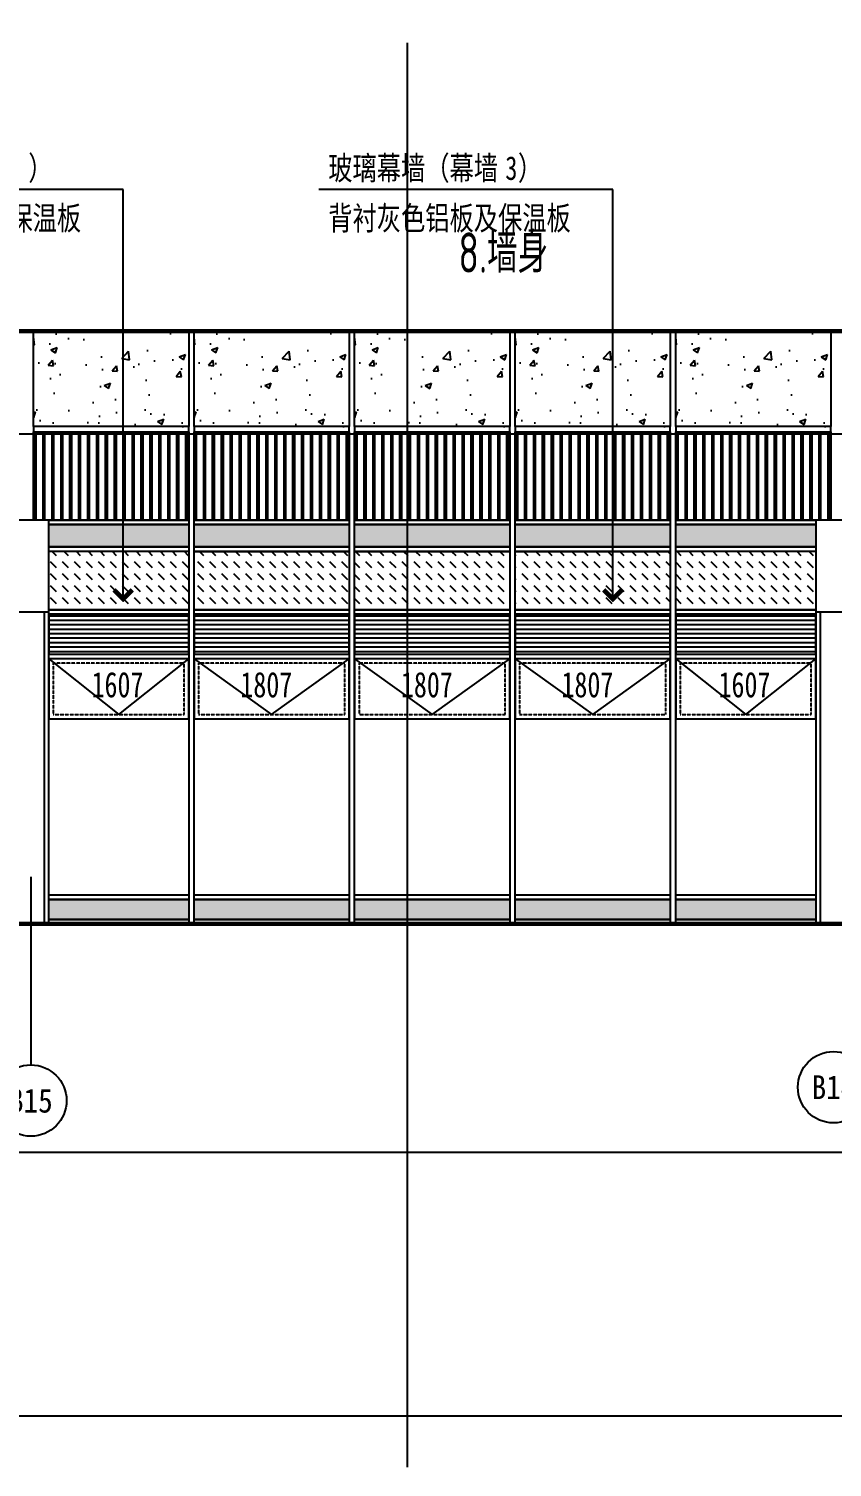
# Model space of a CAD drawing. Extents: x 72637 to 526294, y -245768 to 30884.
# Drawn here: x 394198 to 403207, y -111154 to -95015 of the extents above; entities that cross this region are included whole.
import ezdxf
from ezdxf.enums import TextEntityAlignment as Align

# ---------------------------------------------------------------- set-up
doc = ezdxf.new("R2010")
doc.units = 0
doc.header["$LTSCALE"] = 10
doc.header["$MEASUREMENT"] = 0
doc.linetypes.add('DASH', pattern=[0.35, 0.25, -0.1])
for name, color, linetype in [('$1$05-填充_天正', 26, 'Continuous'), ('01-标注_符号', 200, 'Continuous'), ('01-标注_轴线坐标', 132, 'Continuous'), ('02-TEXT_标注', 130, 'Continuous'), ('02-TEXT_轴号', 7, 'Continuous'), ('05-填充_156', 156, 'Continuous'), ('05-填充_168', 168, 'Continuous'), ('A-C_玻璃幕墙', 140, 'Continuous'), ('A-C_窗', 140, 'Continuous'), ('AXIS_TEXT', 7, 'Continuous'), ('E-立面轮廓', 241, 'Continuous')]:
    doc.layers.add(name, color=color, linetype=linetype)
doc.layers.add('04-不打印_辅助线', color=165, linetype='Continuous', plot=False)
doc.layers.add('DIM_MODI', color=6, linetype='Continuous', plot=False)
doc.styles.add('_TCH_AXIS', font='STXIHEI.TTF', dxfattribs={"width": 0.75})
doc.styles.add('_TCH_LABEL', font='', dxfattribs={"width": 0.75})
doc.styles.add('COMPLEX', font='COMPLEX')
doc.styles.add('HT_JD', font='ROS1', dxfattribs={"width": 0.8, "bigfont": 'JD'})
doc.styles.add('logo-3', font='', dxfattribs={"width": 0.8})
doc.styles.get("Standard").update_dxf_attribs({"font": 'STXIHEI.TTF', "width": 0.75})
doc.styles.get('_TCH_LABEL').set_extended_font_data('SimSun')
doc.styles.get('logo-3').set_extended_font_data('SimSun')
doc.dimstyles.new('副本 ISO-1', dxfattribs={"dimtxt": 2.5, "dimasz": 1.5, "dimexe": 1.25, "dimexo": 0.625, "dimtad": 1, "dimdec": 0, "dimtxsty": 'logo-3', "dimblk": 'ARCHTICK', "dimcen": 2.5, "dimdle": 1, "dimadec": 0, "dimazin": 0, "dimtfac": 1, "dimtdec": 0, "dimtix": 1, "dimtmove": 0, "dimatfit": 3, "dimldrblk": 'AR', "dimfxl": 0, "dimarcsym": 0})

# ---------------------------------------------------------------- blocks, each defined once
blk = doc.blocks.new('jhkuyfuk')
blk.add_lwpolyline([(-200, 0), (200, 0), (200, 4530), (-200, 4530)], close=True)
for points in [[(-200, 3500), (200, 3500)], [(-150, 3500), (-150, 0)], [(150, 3500), (150, 0)]]:
    blk.add_lwpolyline(points)
blk = doc.blocks.new('*U285')
at = {"layer": 'A-C_玻璃幕墙', "rotation": 201.4591234524463}
blk.add_blockref('jhkuyfuk', (-829, 2108), dxfattribs=at)
blk = doc.blocks.new('*U286')
at = {"color": 0, "linetype": 'ByBlock', "lineweight": -2, "transparency": 16777216}
for p in [(-25128, -9878), (-33504, -13170)]:
    blk.add_blockref('*U285', p, dxfattribs=at)
blk = doc.blocks.new('*U305')
at = {"layer": 'A-C_玻璃幕墙'}
blk.add_lwpolyline([(-30, 2265), (-30, -2265), (30, -2265), (30, 2265)], dxfattribs=at)
blk = doc.blocks.new('*U306')
at = {"layer": 'A-C_玻璃幕墙', "color": 0, "linetype": 'ByBlock', "lineweight": -2, "transparency": 16777216}
for p in [(0, 0), (1800, 0), (3600, 0), (5400, 0)]:
    blk.add_blockref('*U305', p, dxfattribs=at)
blk = doc.blocks.new('A$C2E0A5E3B')
blk.add_lwpolyline([(-5, 0), (1735, 0), (1735, 675), (-5, 675)], close=True)
for points in [[(-5, 675), (865, 50)], [(865, 50), (1735, 675)]]:
    blk.add_lwpolyline(points)
at = {"linetype": 'DASH'}
blk.add_lwpolyline([(45, 50), (1685, 50), (1685, 625), (45, 625)], close=True, dxfattribs=at)
at = {"layer": '04-不打印_辅助线', "width": 0.75}
blk.add_text('1807', height=285.4, dxfattribs=at).set_placement((514, 242))
blk = doc.blocks.new('*U307')
at = {"layer": 'A-C_窗'}
blk.add_blockref('A$C2E0A5E3B', (-865, -337.5), dxfattribs=at)
blk = doc.blocks.new('*U308')
at = {"layer": 'A-C_窗', "color": 0, "linetype": 'ByBlock', "lineweight": -2, "transparency": 16777216}
for p in [(0, 0), (1800, 0), (3600, 0)]:
    blk.add_blockref('*U307', p, dxfattribs=at)
blk = doc.blocks.new('*U148')
at = {"layer": '05-填充_156'}
h = blk.add_hatch(dxfattribs=at)
h.set_pattern_fill('DASH', color=256, scale=100, angle=315)
h.set_pattern_definition([(315, (-155019.49, 99447.835), (134.70384, -3e-14), [95.25, -95.25])])
h.paths.add_polyline_path([(0, 655), (1570, 655), (1570, 0), (0, 0)])
blk.add_lwpolyline([(0, 655), (1570, 655), (1570, 0), (0, 0)], close=True)
blk = doc.blocks.new('*U303')
at = {"layer": 'A-C_玻璃幕墙'}
blk.add_blockref('*U148', (-785, -327), dxfattribs=at)
blk = doc.blocks.new('*U304')
at = {"layer": 'A-C_玻璃幕墙', "color": 0, "linetype": 'ByBlock', "lineweight": -2, "transparency": 16777216}
for p in [(0, 0), (7030, 0)]:
    blk.add_blockref('*U303', p, dxfattribs=at)
blk = doc.blocks.new('jtdyy')
at = {"layer": '05-填充_168'}
h = blk.add_hatch(color=256, dxfattribs=at)
h.dxf.hatch_style = 1
h.paths.add_polyline_path([(1570, 50), (0, 50), (0, 275), (1570, 275)])
for points in [[(1570, 275), (0, 275), (0, 325), (1570, 325)], [(1570, 50), (0, 50), (0, 275), (1570, 275)], [(1570, 0), (0, 0), (0, 50), (1570, 50)]]:
    blk.add_lwpolyline(points, close=True)
blk = doc.blocks.new('jhtdrjytd')
at = {"layer": '05-填充_156'}
h = blk.add_hatch(dxfattribs=at)
h.set_pattern_fill('_USER', color=256, scale=50, pattern_type=0)
h.set_pattern_definition([(0, (770, 50), (0, 50), [])])
h.paths.add_polyline_path([(0, 50), (1570, 50), (1570, 500), (0, 500)])
at = {"layer": '05-填充_168'}
h = blk.add_hatch(color=256, dxfattribs=at)
h.dxf.hatch_style = 1
h.paths.add_polyline_path([(1570, 1255), (0, 1255), (0, 1505), (1570, 1505)])
for points in [[(1570, 1505), (0, 1505), (0, 1555), (1570, 1555)], [(1570, 1255), (0, 1255), (0, 1505), (1570, 1505)], [(1570, 1205), (0, 1205), (0, 1255), (1570, 1255)], [(1570, 500), (0, 500), (0, 550), (1570, 550)], [(0, 50), (1570, 50), (1570, 500), (0, 500)], [(1570, 0), (0, 0), (0, 50), (1570, 50)]]:
    blk.add_lwpolyline(points, close=True)
blk = doc.blocks.new('*U301')
at = {"layer": 'A-C_玻璃幕墙'}
for name, p in [('jhtdrjytd', (-785, 710)), ('jtdyy', (-785, -2265))]:
    blk.add_blockref(name, p, dxfattribs=at)
blk = doc.blocks.new('*U302')
at = {"layer": 'A-C_玻璃幕墙', "color": 0, "linetype": 'ByBlock', "lineweight": -2, "transparency": 16777216}
for p in [(0, 0), (7030, 0)]:
    blk.add_blockref('*U301', p, dxfattribs=at)
blk = doc.blocks.new('djaslkdjlaskjd')
blk.add_lwpolyline([(-5, 0), (1565, 0), (1565, 675), (-5, 675)], close=True)
for points in [[(-5, 675), (780, 50)], [(780, 50), (1565, 675)]]:
    blk.add_lwpolyline(points)
at = {"linetype": 'DASH'}
blk.add_lwpolyline([(45, 50), (1515, 50), (1515, 625), (45, 625)], close=True, dxfattribs=at)
at = {"layer": '04-不打印_辅助线', "width": 0.75}
blk.add_text('1607', height=285.4, dxfattribs=at).set_placement((475, 242))
blk = doc.blocks.new('*U2217')
at = {"layer": 'A-C_窗'}
blk.add_blockref('djaslkdjlaskjd', (-780, -337.5), dxfattribs=at)
blk = doc.blocks.new('*U2218')
at = {"layer": 'DIM_MODI', "color": 0, "linetype": 'ByBlock', "lineweight": -2, "transparency": 16777216}
for p in [(0, 0), (7030, 0)]:
    blk.add_blockref('*U2217', p, dxfattribs=at)
blk = doc.blocks.new('_ArchTick')
at = {"color": 0, "linetype": 'ByBlock', "const_width": 0.4}
blk.add_lwpolyline([(-0.5, -0.5), (0.5, 0.5)], dxfattribs=at)
blk = doc.blocks.new('*X11')
at = {"color": 0}
for p, q in [((-1012.3116, 1692.7221), (-1012.3116, 1692.7226)), ((-1012.3115, 1692.7227), (-1012.2838, 1692.7227)), ((-1012.3111, 1692.7217), (-1012.2828, 1692.7217)), ((-1012.3106, 1692.7211), (-1012.3106, 1692.7236)), ((-1012.3105, 1692.7237), (-1012.2848, 1692.7237)), ((-1012.3101, 1692.7207), (-1012.2818, 1692.7207)), ((-1012.3096, 1692.7201), (-1012.3096, 1692.7246)), ((-1012.3095, 1692.7247), (-1012.2858, 1692.7247)), ((-1012.3091, 1692.7197), (-1012.2808, 1692.7197)), ((-1012.3086, 1692.7191), (-1012.3086, 1692.7256)), ((-1012.3085, 1692.7257), (-1012.2868, 1692.7257)), ((-1012.3081, 1692.7187), (-1012.2798, 1692.7187)), ((-1012.3076, 1692.7181), (-1012.3076, 1692.7266)), ((-1012.3075, 1692.7267), (-1012.2878, 1692.7267)), ((-1012.3071, 1692.7177), (-1012.2788, 1692.7177)), ((-1012.3066, 1692.7171), (-1012.3066, 1692.7276)), ((-1012.3065, 1692.7277), (-1012.2888, 1692.7277)), ((-1012.3061, 1692.7167), (-1012.2778, 1692.7167)), ((-1012.3056, 1692.7161), (-1012.3056, 1692.7286)), ((-1012.3055, 1692.7287), (-1012.2898, 1692.7287)), ((-1012.3051, 1692.7157), (-1012.2768, 1692.7157)), ((-1012.3046, 1692.7151), (-1012.3046, 1692.7296)), ((-1012.3045, 1692.7297), (-1012.2908, 1692.7297)), ((-1012.3041, 1692.7147), (-1012.2758, 1692.7147)), ((-1012.3036, 1692.7141), (-1012.3036, 1692.7306)), ((-1012.3035, 1692.7307), (-1012.2918, 1692.7307)), ((-1012.3031, 1692.7137), (-1012.2748, 1692.7137)), ((-1012.3026, 1692.7131), (-1012.3026, 1692.7316)), ((-1012.3025, 1692.7317), (-1012.2928, 1692.7317)), ((-1012.3021, 1692.7127), (-1012.2738, 1692.7127)), ((-1012.3016, 1692.7121), (-1012.3016, 1692.7326)), ((-1012.3015, 1692.7327), (-1012.2938, 1692.7327)), ((-1012.3011, 1692.7117), (-1012.2728, 1692.7117)), ((-1012.3006, 1692.7111), (-1012.3006, 1692.7336)), ((-1012.3005, 1692.7337), (-1012.2948, 1692.7337)), ((-1012.3001, 1692.7107), (-1012.2718, 1692.7107)), ((-1012.2996, 1692.7101), (-1012.2996, 1692.7346)), ((-1012.2995, 1692.7347), (-1012.2958, 1692.7347)), ((-1012.2991, 1692.7097), (-1012.2708, 1692.7097)), ((-1012.2986, 1692.7091), (-1012.2986, 1692.7356)), ((-1012.2985, 1692.7357), (-1012.2968, 1692.7357)), ((-1012.2981, 1692.7087), (-1012.2698, 1692.7087)), ((-1012.2976, 1692.7081), (-1012.2976, 1692.7364)), ((-1012.2971, 1692.7077), (-1012.2688, 1692.7077)), ((-1012.2966, 1692.7071), (-1012.2966, 1692.7354)), ((-1012.2961, 1692.7067), (-1012.2678, 1692.7067)), ((-1012.2956, 1692.7061), (-1012.2956, 1692.7344)), ((-1012.2951, 1692.7057), (-1012.2668, 1692.7057)), ((-1012.2946, 1692.7051), (-1012.2946, 1692.7334)), ((-1012.2941, 1692.7047), (-1012.2658, 1692.7047)), ((-1012.2936, 1692.7041), (-1012.2936, 1692.7324)), ((-1012.2931, 1692.7037), (-1012.2648, 1692.7037)), ((-1012.2926, 1692.7031), (-1012.2926, 1692.7314)), ((-1012.2921, 1692.7027), (-1012.2638, 1692.7027)), ((-1012.2916, 1692.7021), (-1012.2916, 1692.7304)), ((-1012.2911, 1692.7017), (-1012.2628, 1692.7017)), ((-1012.2906, 1692.7011), (-1012.2906, 1692.7294)), ((-1012.2901, 1692.7007), (-1012.2618, 1692.7007)), ((-1012.2896, 1692.7001), (-1012.2896, 1692.7284)), ((-1012.2891, 1692.6997), (-1012.2608, 1692.6997)), ((-1012.2886, 1692.6991), (-1012.2886, 1692.7274)), ((-1012.2881, 1692.6987), (-1012.2598, 1692.6987)), ((-1012.2876, 1692.6981), (-1012.2876, 1692.7264)), ((-1012.2871, 1692.6977), (-1012.2588, 1692.6977)), ((-1012.2866, 1692.6971), (-1012.2866, 1692.7254)), ((-1012.2861, 1692.6967), (-1012.2578, 1692.6967)), ((-1012.2856, 1692.6961), (-1012.2856, 1692.7244)), ((-1012.2851, 1692.6957), (-1012.2568, 1692.6957)), ((-1012.2846, 1692.6951), (-1012.2846, 1692.7234)), ((-1012.2841, 1692.6947), (-1012.2558, 1692.6947)), ((-1012.2836, 1692.6941), (-1012.2836, 1692.7224)), ((-1012.2831, 1692.6937), (-1012.2548, 1692.6937)), ((-1012.2826, 1692.6931), (-1012.2826, 1692.7214)), ((-1012.2816, 1692.6921), (-1012.2816, 1692.7204)), ((-1012.2806, 1692.6911), (-1012.2806, 1692.7194)), ((-1012.2796, 1692.6901), (-1012.2796, 1692.7184)), ((-1012.2786, 1692.6891), (-1012.2786, 1692.7174)), ((-1012.2776, 1692.6881), (-1012.2776, 1692.7164)), ((-1012.2766, 1692.6871), (-1012.2766, 1692.7154)), ((-1012.2756, 1692.6861), (-1012.2756, 1692.7144)), ((-1012.2746, 1692.6851), (-1012.2746, 1692.7134)), ((-1012.2736, 1692.6841), (-1012.2736, 1692.7124)), ((-1012.2726, 1692.6831), (-1012.2726, 1692.7114)), ((-1012.2716, 1692.6821), (-1012.2716, 1692.7104)), ((-1012.2706, 1692.6811), (-1012.2706, 1692.7094)), ((-1012.2696, 1692.6801), (-1012.2696, 1692.7084)), ((-1012.2686, 1692.6791), (-1012.2686, 1692.7074)), ((-1012.2676, 1692.6781), (-1012.2676, 1692.7064)), ((-1012.2666, 1692.6771), (-1012.2666, 1692.7054)), ((-1012.2656, 1692.6761), (-1012.2656, 1692.7044)), ((-1012.2646, 1692.6751), (-1012.2646, 1692.7034)), ((-1012.2636, 1692.6741), (-1012.2636, 1692.7024)), ((-1012.2626, 1692.6731), (-1012.2626, 1692.7014)), ((-1012.2616, 1692.6721), (-1012.2616, 1692.7004)), ((-1012.2606, 1692.6711), (-1012.2606, 1692.6994)), ((-1012.2596, 1692.6701), (-1012.2596, 1692.6984)), ((-1012.2586, 1692.6424), (-1012.2586, 1692.6974)), ((-1012.2576, 1692.6434), (-1012.2576, 1692.6964)), ((-1012.2566, 1692.6444), (-1012.2566, 1692.6954)), ((-1012.2556, 1692.6454), (-1012.2556, 1692.6944)), ((-1012.2546, 1692.6464), (-1012.2546, 1692.6934)), ((-1012.3116, 1692.6177), (-1012.2833, 1692.6177)), ((-1012.3116, 1692.6172), (-1012.3116, 1692.6177)), ((-1012.3111, 1692.6167), (-1012.2843, 1692.6167)), ((-1012.3106, 1692.6187), (-1012.2823, 1692.6187)), ((-1012.3106, 1692.6162), (-1012.3106, 1692.6187)), ((-1012.3101, 1692.6157), (-1012.2853, 1692.6157)), ((-1012.3096, 1692.6197), (-1012.2813, 1692.6197)), ((-1012.3096, 1692.6152), (-1012.3096, 1692.6197)), ((-1012.3091, 1692.6147), (-1012.2863, 1692.6147)), ((-1012.3086, 1692.6207), (-1012.2803, 1692.6207)), ((-1012.3086, 1692.6142), (-1012.3086, 1692.6207)), ((-1012.3081, 1692.6137), (-1012.2873, 1692.6137)), ((-1012.3076, 1692.6217), (-1012.2793, 1692.6217)), ((-1012.3076, 1692.6132), (-1012.3076, 1692.6217)), ((-1012.3071, 1692.6127), (-1012.2883, 1692.6127)), ((-1012.3066, 1692.6227), (-1012.2783, 1692.6227)), ((-1012.3066, 1692.6122), (-1012.3066, 1692.6227)), ((-1012.3061, 1692.6117), (-1012.2893, 1692.6117)), ((-1012.3056, 1692.6237), (-1012.2773, 1692.6237)), ((-1012.3056, 1692.6112), (-1012.3056, 1692.6237)), ((-1012.3051, 1692.6107), (-1012.2903, 1692.6107)), ((-1012.3046, 1692.6247), (-1012.2763, 1692.6247)), ((-1012.3046, 1692.6102), (-1012.3046, 1692.6247)), ((-1012.3041, 1692.6097), (-1012.2913, 1692.6097)), ((-1012.3036, 1692.6257), (-1012.2753, 1692.6257)), ((-1012.3036, 1692.6092), (-1012.3036, 1692.6257)), ((-1012.3031, 1692.6087), (-1012.2923, 1692.6087)), ((-1012.3026, 1692.6267), (-1012.2743, 1692.6267)), ((-1012.3026, 1692.6082), (-1012.3026, 1692.6267)), ((-1012.3021, 1692.6077), (-1012.2933, 1692.6077)), ((-1012.3016, 1692.6277), (-1012.2733, 1692.6277)), ((-1012.3016, 1692.6072), (-1012.3016, 1692.6277)), ((-1012.3011, 1692.6067), (-1012.2943, 1692.6067)), ((-1012.3006, 1692.6287), (-1012.2723, 1692.6287)), ((-1012.3006, 1692.6062), (-1012.3006, 1692.6287)), ((-1012.3001, 1692.6057), (-1012.2953, 1692.6057)), ((-1012.2996, 1692.6297), (-1012.2713, 1692.6297)), ((-1012.2996, 1692.6052), (-1012.2996, 1692.6297)), ((-1012.2991, 1692.6047), (-1012.2963, 1692.6047)), ((-1012.2986, 1692.6307), (-1012.2703, 1692.6307)), ((-1012.2986, 1692.6042), (-1012.2986, 1692.6307)), ((-1012.2981, 1692.6037), (-1012.2973, 1692.6037)), ((-1012.2976, 1692.6317), (-1012.2693, 1692.6317)), ((-1012.2976, 1692.6034), (-1012.2976, 1692.6317)), ((-1012.2966, 1692.6327), (-1012.2683, 1692.6327)), ((-1012.2966, 1692.6044), (-1012.2966, 1692.6327)), ((-1012.2956, 1692.6337), (-1012.2673, 1692.6337)), ((-1012.2956, 1692.6054), (-1012.2956, 1692.6337)), ((-1012.2946, 1692.6347), (-1012.2663, 1692.6347)), ((-1012.2946, 1692.6064), (-1012.2946, 1692.6347)), ((-1012.2936, 1692.6357), (-1012.2653, 1692.6357)), ((-1012.2936, 1692.6074), (-1012.2936, 1692.6357)), ((-1012.2926, 1692.6367), (-1012.2643, 1692.6367)), ((-1012.2926, 1692.6084), (-1012.2926, 1692.6367)), ((-1012.2916, 1692.6377), (-1012.2633, 1692.6377)), ((-1012.2916, 1692.6094), (-1012.2916, 1692.6377)), ((-1012.2906, 1692.6387), (-1012.2623, 1692.6387)), ((-1012.2906, 1692.6104), (-1012.2906, 1692.6387)), ((-1012.2896, 1692.6397), (-1012.2613, 1692.6397)), ((-1012.2896, 1692.6114), (-1012.2896, 1692.6397)), ((-1012.2886, 1692.6407), (-1012.2603, 1692.6407)), ((-1012.2886, 1692.6124), (-1012.2886, 1692.6407)), ((-1012.2876, 1692.6417), (-1012.2593, 1692.6417)), ((-1012.2876, 1692.6134), (-1012.2876, 1692.6417)), ((-1012.2866, 1692.6427), (-1012.2583, 1692.6427)), ((-1012.2866, 1692.6144), (-1012.2866, 1692.6427)), ((-1012.2856, 1692.6437), (-1012.2573, 1692.6437)), ((-1012.2856, 1692.6154), (-1012.2856, 1692.6437)), ((-1012.2846, 1692.6447), (-1012.2563, 1692.6447)), ((-1012.2846, 1692.6164), (-1012.2846, 1692.6447)), ((-1012.2836, 1692.6457), (-1012.2553, 1692.6457)), ((-1012.2836, 1692.6174), (-1012.2836, 1692.6457)), ((-1012.2826, 1692.6467), (-1012.2543, 1692.6467)), ((-1012.2826, 1692.6184), (-1012.2826, 1692.6467)), ((-1012.2821, 1692.6927), (-1012.2538, 1692.6927)), ((-1012.2816, 1692.6477), (-1012.2533, 1692.6477)), ((-1012.2816, 1692.6194), (-1012.2816, 1692.6477)), ((-1012.2811, 1692.6917), (-1012.2528, 1692.6917)), ((-1012.2806, 1692.6487), (-1012.2523, 1692.6487)), ((-1012.2806, 1692.6204), (-1012.2806, 1692.6487)), ((-1012.2801, 1692.6907), (-1012.2518, 1692.6907)), ((-1012.2796, 1692.6497), (-1012.2513, 1692.6497)), ((-1012.2796, 1692.6214), (-1012.2796, 1692.6497)), ((-1012.2791, 1692.6897), (-1012.2508, 1692.6897)), ((-1012.2786, 1692.6507), (-1012.2503, 1692.6507)), ((-1012.2786, 1692.6224), (-1012.2786, 1692.6507)), ((-1012.2781, 1692.6887), (-1012.2498, 1692.6887)), ((-1012.2776, 1692.6517), (-1012.2493, 1692.6517)), ((-1012.2776, 1692.6234), (-1012.2776, 1692.6517)), ((-1012.2771, 1692.6877), (-1012.2488, 1692.6877)), ((-1012.2766, 1692.6527), (-1012.2483, 1692.6527)), ((-1012.2766, 1692.6244), (-1012.2766, 1692.6527)), ((-1012.2761, 1692.6867), (-1012.2478, 1692.6867)), ((-1012.2756, 1692.6537), (-1012.2473, 1692.6537)), ((-1012.2756, 1692.6254), (-1012.2756, 1692.6537)), ((-1012.2751, 1692.6857), (-1012.2468, 1692.6857)), ((-1012.2746, 1692.6547), (-1012.2463, 1692.6547)), ((-1012.2746, 1692.6264), (-1012.2746, 1692.6547)), ((-1012.2741, 1692.6847), (-1012.2458, 1692.6847)), ((-1012.2736, 1692.6557), (-1012.2453, 1692.6557)), ((-1012.2736, 1692.6274), (-1012.2736, 1692.6557)), ((-1012.2731, 1692.6837), (-1012.2448, 1692.6837)), ((-1012.2726, 1692.6567), (-1012.2443, 1692.6567)), ((-1012.2726, 1692.6284), (-1012.2726, 1692.6567)), ((-1012.2721, 1692.6827), (-1012.2438, 1692.6827)), ((-1012.2716, 1692.6577), (-1012.2433, 1692.6577)), ((-1012.2716, 1692.6294), (-1012.2716, 1692.6577)), ((-1012.2711, 1692.6817), (-1012.2428, 1692.6817)), ((-1012.2706, 1692.6587), (-1012.2423, 1692.6587)), ((-1012.2706, 1692.6304), (-1012.2706, 1692.6587)), ((-1012.2701, 1692.6807), (-1012.2418, 1692.6807)), ((-1012.2696, 1692.6597), (-1012.2413, 1692.6597)), ((-1012.2696, 1692.6314), (-1012.2696, 1692.6597)), ((-1012.2691, 1692.6797), (-1012.2408, 1692.6797)), ((-1012.2686, 1692.6607), (-1012.2403, 1692.6607)), ((-1012.2686, 1692.6324), (-1012.2686, 1692.6607)), ((-1012.2681, 1692.6787), (-1012.2398, 1692.6787)), ((-1012.2676, 1692.6617), (-1012.2393, 1692.6617)), ((-1012.2676, 1692.6334), (-1012.2676, 1692.6617)), ((-1012.2671, 1692.6777), (-1012.2388, 1692.6777)), ((-1012.2666, 1692.6627), (-1012.2383, 1692.6627)), ((-1012.2666, 1692.6344), (-1012.2666, 1692.6627)), ((-1012.2661, 1692.6767), (-1012.2378, 1692.6767)), ((-1012.2656, 1692.6637), (-1012.2373, 1692.6637)), ((-1012.2656, 1692.6354), (-1012.2656, 1692.6637)), ((-1012.2651, 1692.6757), (-1012.2368, 1692.6757)), ((-1012.2646, 1692.6647), (-1012.2363, 1692.6647)), ((-1012.2646, 1692.6364), (-1012.2646, 1692.6647)), ((-1012.2641, 1692.6747), (-1012.2358, 1692.6747)), ((-1012.2636, 1692.6657), (-1012.2353, 1692.6657)), ((-1012.2636, 1692.6374), (-1012.2636, 1692.6657)), ((-1012.2631, 1692.6737), (-1012.2348, 1692.6737)), ((-1012.2626, 1692.6667), (-1012.2343, 1692.6667)), ((-1012.2626, 1692.6384), (-1012.2626, 1692.6667)), ((-1012.2621, 1692.6727), (-1012.2338, 1692.6727)), ((-1012.2616, 1692.6677), (-1012.2333, 1692.6677)), ((-1012.2616, 1692.6394), (-1012.2616, 1692.6677)), ((-1012.2611, 1692.6717), (-1012.2328, 1692.6717)), ((-1012.2606, 1692.6687), (-1012.2323, 1692.6687)), ((-1012.2606, 1692.6404), (-1012.2606, 1692.6687)), ((-1012.2601, 1692.6707), (-1012.2318, 1692.6707)), ((-1012.2596, 1692.6697), (-1012.2313, 1692.6697)), ((-1012.2596, 1692.6414), (-1012.2596, 1692.6697)), ((-1012.2536, 1692.6474), (-1012.2536, 1692.6924)), ((-1012.2526, 1692.6484), (-1012.2526, 1692.6914)), ((-1012.2516, 1692.6494), (-1012.2516, 1692.6904)), ((-1012.2506, 1692.6504), (-1012.2506, 1692.6894)), ((-1012.2496, 1692.6514), (-1012.2496, 1692.6884)), ((-1012.2486, 1692.6524), (-1012.2486, 1692.6874)), ((-1012.2476, 1692.6534), (-1012.2476, 1692.6864)), ((-1012.2466, 1692.6544), (-1012.2466, 1692.6854)), ((-1012.2456, 1692.6554), (-1012.2456, 1692.6844)), ((-1012.2446, 1692.6564), (-1012.2446, 1692.6834)), ((-1012.2436, 1692.6574), (-1012.2436, 1692.6824)), ((-1012.2426, 1692.6584), (-1012.2426, 1692.6814)), ((-1012.2416, 1692.6594), (-1012.2416, 1692.6804)), ((-1012.2406, 1692.6604), (-1012.2406, 1692.6794)), ((-1012.2396, 1692.6614), (-1012.2396, 1692.6784)), ((-1012.2386, 1692.6624), (-1012.2386, 1692.6774)), ((-1012.2376, 1692.6634), (-1012.2376, 1692.6764)), ((-1012.2366, 1692.6644), (-1012.2366, 1692.6754)), ((-1012.2356, 1692.6654), (-1012.2356, 1692.6744)), ((-1012.2346, 1692.6664), (-1012.2346, 1692.6734)), ((-1012.2336, 1692.6674), (-1012.2336, 1692.6724)), ((-1012.2326, 1692.6684), (-1012.2326, 1692.6714)), ((-1012.2316, 1692.6694), (-1012.2316, 1692.6704))]:
    blk.add_line(p, q, dxfattribs=at)
blk = doc.blocks.new('A-ARROW')
blk.add_lwpolyline([(0.0808, 0.0525), (0.0666, 0.0666), (0, 0), (0.0666, -0.0666), (0.0808, -0.0525), (0.0283, 0)], close=True)
at = {"rotation": 180}
blk.add_blockref('*X11', (-1012.2311, 1692.6699), dxfattribs=at)
blk = doc.blocks.new('AR')
at = {"xscale": -21.59999999986031, "yscale": 21.59999999999127, "zscale": 21.6, "rotation": 359.9999997162888}
blk.add_blockref('A-ARROW', (0, 0), dxfattribs=at)
blk = doc.blocks.new('*U167')
at = {"layer": '05-填充_168'}
h = blk.add_hatch(color=256, dxfattribs=at)
h.dxf.hatch_style = 1
h.paths.add_polyline_path([(1740, 50), (0, 50), (0, 275), (1740, 275)])
for points in [[(1740, 275), (0, 275), (0, 325), (1740, 325)], [(1740, 50), (0, 50), (0, 275), (1740, 275)], [(1740, 0), (0, 0), (0, 50), (1740, 50)]]:
    blk.add_lwpolyline(points, close=True)
blk = doc.blocks.new('*U190')
at = {"layer": '05-填充_156'}
h = blk.add_hatch(dxfattribs=at)
h.set_pattern_fill('_USER', color=256, scale=50, pattern_type=0)
h.set_pattern_definition([(0, (940, 50), (0, 50), [])])
h.paths.add_polyline_path([(0, 50), (1740, 50), (1740, 500), (0, 500)])
at = {"layer": '05-填充_168'}
h = blk.add_hatch(color=256, dxfattribs=at)
h.dxf.hatch_style = 1
h.paths.add_polyline_path([(1740, 1255), (0, 1255), (0, 1505), (1740, 1505)])
for points in [[(1740, 1505), (0, 1505), (0, 1555), (1740, 1555)], [(1740, 1255), (0, 1255), (0, 1505), (1740, 1505)], [(1740, 1205), (0, 1205), (0, 1255), (1740, 1255)], [(1740, 500), (0, 500), (0, 550), (1740, 550)], [(0, 50), (1740, 50), (1740, 500), (0, 500)], [(1740, 0), (0, 0), (0, 50), (1740, 50)]]:
    blk.add_lwpolyline(points, close=True)
blk = doc.blocks.new('*U144')
at = {"layer": '05-填充_156'}
h = blk.add_hatch(dxfattribs=at)
h.set_pattern_fill('DASH', color=256, scale=100, angle=315)
h.set_pattern_definition([(315, (-154849.49, 99447.835), (134.70384, -3e-14), [95.25, -95.25])])
h.paths.add_polyline_path([(0, 655), (1740, 655), (1740, 0), (0, 0)])
blk.add_lwpolyline([(0, 655), (1740, 655), (1740, 0), (0, 0)], close=True)
blk = doc.blocks.new('*U2238')
at = {"layer": 'A-C_玻璃幕墙'}
for name, p in [('*U190', (-870, 710)), ('*U144', (-870, 1260)), ('*U167', (-870, -2265))]:
    blk.add_blockref(name, p, dxfattribs=at)
blk = doc.blocks.new('*U2239')
at = {"color": 0, "linetype": 'ByBlock', "lineweight": -2, "transparency": 16777216}
for p in [(0, 0), (1800, 0), (3600, 0)]:
    blk.add_blockref('*U2238', p, dxfattribs=at)
blk = doc.blocks.new('*U234')
at = {"layer": '05-填充_156'}
h = blk.add_hatch(dxfattribs=at)
h.set_pattern_fill('_USER', color=256, scale=100, angle=90, pattern_type=0)
h.set_pattern_definition([(90, (60, 940), (-100, 6e-15), [])])
h.paths.add_polyline_path([(0, 990), (1740, 990), (1740, 0), (0, 0)])
h = blk.add_hatch(dxfattribs=at)
h.set_pattern_fill('_USER', color=256, scale=100, angle=90, pattern_type=0)
h.set_pattern_definition([(90, (80, 940), (-100, 6e-15), [])])
h.paths.add_polyline_path([(0, 990), (1740, 990), (1740, 0), (0, 0)])
for points in [[(1740, 1050), (0, 1050), (0, 2120), (1740, 2120)], [(0, 990), (1740, 990), (1740, 1050), (0, 1050)], [(0, 990), (1740, 990), (1740, 0), (0, 0)]]:
    blk.add_lwpolyline(points, close=True)
blk = doc.blocks.new('_AXISO')
blk.add_circle((0, 0), 0.5)
at = {"layer": 'AXIS_TEXT', "style": 'COMPLEX', "width": 1.041667}
blk.add_attdef('A', text='', height=0.56, dxfattribs=at).set_placement((-0.25, -0.28), (0.25, -0.28), align=Align.FIT)

msp = doc.modelspace()

# ---------------------------------------------------------------- hatches: boundary and pattern name
at = {"layer": '$1$05-填充_天正'}
h = msp.add_hatch(dxfattribs=at)
h.set_pattern_fill('混凝土', color=256, scale=100)
h.set_pattern_definition([(50, (575708.9, 16337.55), (717.2602, -62.7521), [75, -825]), (355, (575708.9, 16337.55), (-138.7513, 752.1921), [60, -660]), (100.4514, (575768.7, 16332.3), (578.5094, 689.4395), [63.7402, -701.142]), (46.1842, (575708.9, 16537.55), (1067.241, -165.519), [112.5, -1237.5]), (96.6356, (575797.8, 16523.8), (934.6627, 974.118), [95.6103, -1051.713]), (351.1842, (575708.9, 16537.6), (934.662, 974.1186), [90, -990]), (21, (575808.9, 16487.55), (596.907, -402.6189), [75, -825]), (326, (575808.9, 16487.55), (243.3153, 725.15), [60, -660]), (71.4514, (575858.65, 16454), (840.2226, 322.5305), [63.7402, -701.142]), (37.5, (575708.9, 16337.55), (12.15986, 332.89385), [0, -652, 0, -670, 0, -662.5]), (7.5, (575708.9, 16337.55), (263.06954, 394.4117), [0, -382, 0, -637, 0, -252.5]), (327.5, (575485.9, 16337.55), (533.82244, -22.55487), [0, -250, 0, -780, 0, -1035]), (317.5, (575385.9, 16337.55), (583.1862, 100.105), [0, -325, 0, -518, 0, -735])])
h.paths.add_polyline_path([(394251.5, -98408), (395991.5, -98408), (395991.5, -99478), (394251.5, -99478)])
h = msp.add_hatch(dxfattribs=at)
h.set_pattern_fill('混凝土', color=256, scale=100)
h.set_pattern_definition([(50, (577508.9, 16337.55), (717.2602, -62.7521), [75, -825]), (355, (577508.9, 16337.55), (-138.7513, 752.1921), [60, -660]), (100.4514, (577568.7, 16332.3), (578.5094, 689.4395), [63.7402, -701.142]), (46.1842, (577508.9, 16537.55), (1067.241, -165.519), [112.5, -1237.5]), (96.6356, (577597.8, 16523.8), (934.6627, 974.118), [95.6103, -1051.713]), (351.1842, (577508.9, 16537.6), (934.662, 974.1186), [90, -990]), (21, (577608.9, 16487.55), (596.907, -402.6189), [75, -825]), (326, (577608.9, 16487.55), (243.3153, 725.15), [60, -660]), (71.4514, (577658.65, 16454), (840.2226, 322.5305), [63.7402, -701.142]), (37.5, (577508.9, 16337.55), (12.15986, 332.89385), [0, -652, 0, -670, 0, -662.5]), (7.5, (577508.9, 16337.55), (263.06954, 394.4117), [0, -382, 0, -637, 0, -252.5]), (327.5, (577285.9, 16337.55), (533.82244, -22.55487), [0, -250, 0, -780, 0, -1035]), (317.5, (577185.9, 16337.55), (583.1862, 100.105), [0, -325, 0, -518, 0, -735])])
h.paths.add_polyline_path([(396051.5, -98408), (397791.5, -98408), (397791.5, -99478), (396051.5, -99478)])
h = msp.add_hatch(dxfattribs=at)
h.set_pattern_fill('混凝土', color=256, scale=100)
h.set_pattern_definition([(50, (579308.9, 16337.55), (717.2602, -62.7521), [75, -825]), (355, (579308.9, 16337.55), (-138.7513, 752.1921), [60, -660]), (100.4514, (579368.7, 16332.3), (578.5094, 689.4395), [63.7402, -701.142]), (46.1842, (579308.9, 16537.55), (1067.241, -165.519), [112.5, -1237.5]), (96.6356, (579397.8, 16523.8), (934.6627, 974.118), [95.6103, -1051.713]), (351.1842, (579308.9, 16537.6), (934.662, 974.1186), [90, -990]), (21, (579408.9, 16487.55), (596.907, -402.6189), [75, -825]), (326, (579408.9, 16487.55), (243.3153, 725.15), [60, -660]), (71.4514, (579458.65, 16454), (840.2226, 322.5305), [63.7402, -701.142]), (37.5, (579308.9, 16337.55), (12.15986, 332.89385), [0, -652, 0, -670, 0, -662.5]), (7.5, (579308.9, 16337.55), (263.06954, 394.4117), [0, -382, 0, -637, 0, -252.5]), (327.5, (579085.9, 16337.55), (533.82244, -22.55487), [0, -250, 0, -780, 0, -1035]), (317.5, (578985.9, 16337.55), (583.1862, 100.105), [0, -325, 0, -518, 0, -735])])
h.paths.add_polyline_path([(397851.5, -98408), (399591.5, -98408), (399591.5, -99478), (397851.5, -99478)])
h = msp.add_hatch(dxfattribs=at)
h.set_pattern_fill('混凝土', color=256, scale=100)
h.set_pattern_definition([(50, (581108.9, 16337.55), (717.2602, -62.7521), [75, -825]), (355, (581108.9, 16337.55), (-138.7513, 752.1921), [60, -660]), (100.4514, (581168.7, 16332.3), (578.5094, 689.4395), [63.7402, -701.142]), (46.1842, (581108.9, 16537.55), (1067.241, -165.519), [112.5, -1237.5]), (96.6356, (581197.8, 16523.8), (934.6627, 974.118), [95.6103, -1051.713]), (351.1842, (581108.9, 16537.6), (934.662, 974.1186), [90, -990]), (21, (581208.9, 16487.55), (596.907, -402.6189), [75, -825]), (326, (581208.9, 16487.55), (243.3153, 725.15), [60, -660]), (71.4514, (581258.65, 16454), (840.2226, 322.5305), [63.7402, -701.142]), (37.5, (581108.9, 16337.55), (12.15986, 332.89385), [0, -652, 0, -670, 0, -662.5]), (7.5, (581108.9, 16337.55), (263.06954, 394.4117), [0, -382, 0, -637, 0, -252.5]), (327.5, (580885.9, 16337.55), (533.82244, -22.55487), [0, -250, 0, -780, 0, -1035]), (317.5, (580785.9, 16337.55), (583.1862, 100.105), [0, -325, 0, -518, 0, -735])])
h.paths.add_polyline_path([(399651.5, -98408), (401391.5, -98408), (401391.5, -99478), (399651.5, -99478)])
h = msp.add_hatch(dxfattribs=at)
h.set_pattern_fill('混凝土', color=256, scale=100)
h.set_pattern_definition([(50, (582908.9, 16337.55), (717.2602, -62.7521), [75, -825]), (355, (582908.9, 16337.55), (-138.7513, 752.1921), [60, -660]), (100.4514, (582968.7, 16332.3), (578.5094, 689.4395), [63.7402, -701.142]), (46.1842, (582908.9, 16537.55), (1067.241, -165.519), [112.5, -1237.5]), (96.6356, (582997.8, 16523.8), (934.6627, 974.118), [95.6103, -1051.713]), (351.1842, (582908.9, 16537.6), (934.662, 974.1186), [90, -990]), (21, (583008.9, 16487.55), (596.907, -402.6189), [75, -825]), (326, (583008.9, 16487.55), (243.3153, 725.15), [60, -660]), (71.4514, (583058.65, 16454), (840.2226, 322.5305), [63.7402, -701.142]), (37.5, (582908.9, 16337.55), (12.15986, 332.89385), [0, -652, 0, -670, 0, -662.5]), (7.5, (582908.9, 16337.55), (263.06954, 394.4117), [0, -382, 0, -637, 0, -252.5]), (327.5, (582685.9, 16337.55), (533.82244, -22.55487), [0, -250, 0, -780, 0, -1035]), (317.5, (582585.9, 16337.55), (583.1862, 100.105), [0, -325, 0, -518, 0, -735])])
h.paths.add_polyline_path([(401451.5, -98408), (403191.5, -98408), (403191.5, -99478), (401451.5, -99478)])

# ---------------------------------------------------------------- linework, layer by layer
at = {"layer": '01-标注_符号'}
for p, q in [((395256.4, -96817.1), (391961.2, -96817.1)), ((400746.4, -96817.1), (397451.2, -96817.1))]:
    msp.add_line(p, q, dxfattribs=at)
at = {"layer": '01-标注_轴线坐标'}
msp.add_line((394221.5, -104530.9), (394221.5, -106640.3), dxfattribs=at)
at = {"layer": '04-不打印_辅助线'}
for points in [[(276006.9, -86708.1), (491047.3, -86708.1), (491047.3, -110581.4), (276006.9, -110581.4)], [(121958, -94242.8), (483151.6, -94242.8), (483151.6, -107623.6), (121958, -107623.6)]]:
    msp.add_lwpolyline(points, close=True, dxfattribs=at)
msp.add_lwpolyline([(86875.4, -99558), (483716.9, -99558)], dxfattribs=at)
at = {"layer": 'DIM_MODI'}
msp.add_lwpolyline([(398444.5, -111153.9), (398444.5, -95173.3)], dxfattribs=at)
at = {"layer": 'E-立面轮廓'}
msp.add_lwpolyline([(422478.5, -105058, 50, 50, 0), (358812.9, -105058, 50, 50, 0), (358812.9, -98408, 50, 50, 0), (417651.5, -98408, 50, 50, 0), (422478.5, -98408, 50, 50, 0), (422478.5, -105058, 0, 0, 0)], format="xyseb", dxfattribs=at)

# ---------------------------------------------------------------- block references
at = {"rotation": 158.540876547554}
msp.add_blockref('*U286', (367221.5, -102793), dxfattribs=at)
msp.add_blockref('*U2239', (396921.5, -102793))
at = {"layer": '01-标注_轴线坐标'}
ref = msp.add_blockref('_AXISO', (403221.5, -106890.3), dxfattribs=dict(at, xscale=800, yscale=800, zscale=800))
ref.add_attrib('A', 'B14', dxfattribs={"layer": '02-TEXT_轴号', "height": 267.35, "style": '_TCH_AXIS', "width": 1.08988}).set_placement((402975.5, -107023.9), (403467.6, -107023.9), align=Align.FIT)
ref = msp.add_blockref('_AXISO', (394221.5, -107040.3), dxfattribs=dict(at, xscale=800, yscale=800, zscale=800))
ref.add_attrib('A', 'B15', dxfattribs={"layer": '02-TEXT_轴号', "height": 269.57, "style": '_TCH_AXIS', "width": 1.078224}).set_placement((393976.1, -107175), (394467, -107175), align=Align.FIT)
at = {"layer": 'A-C_玻璃幕墙'}
for name, p in [('*U234', (394251.5, -100528)), ('*U234', (396051.5, -100528)), ('*U234', (397851.5, -100528)), ('*U234', (399651.5, -100528)), ('*U234', (401451.5, -100528)), ('*U302', (395206.5, -102793)), ('*U306', (396021.5, -102793)), ('*U304', (395206.5, -101205.5))]:
    msp.add_blockref(name, p, dxfattribs=at)
at = {"layer": 'A-C_窗'}
msp.add_blockref('*U308', (396921.5, -102420.5), dxfattribs=at)
at = {"layer": 'DIM_MODI'}
msp.add_blockref('*U2218', (395206.5, -102420.5), dxfattribs=at)

# ---------------------------------------------------------------- texts
at = {"layer": '02-TEXT_标注', "style": '_TCH_LABEL', "width": 0.75}
for s, height, p in [('）', 265.8, (394192.8, -96710.6)), ('玻璃幕墙（幕墙', 265.82, (397556.2, -96710.6)), ('3', 265.8, (399541.1, -96710.6)), ('）', 265.8, (399682.8, -96710.6)), ('背衬灰色铝板及保温板', 265.82, (392066.2, -97272.1)), ('背衬灰色铝板及保温板', 265.82, (397556.2, -97272.1))]:
    msp.add_text(s, height=height, dxfattribs=at).set_placement(p)
at = {"layer": 'DIM_MODI', "insert": (399015, -97300.9), "char_height": 450, "width": 17274.186, "attachment_point": 1, "style": 'HT_JD'}
msp.add_mtext('\\pi-4.7205,l4.7542;8.墙身', dxfattribs=at)

# ---------------------------------------------------------------- leaders
at = {"layer": '01-标注_符号'}
for points in [[(395256.4, -101436.5), (395256.4, -96817.1)], [(400746.4, -101436.5), (400746.4, -96817.1)]]:
    msp.add_leader(points, dimstyle='副本 ISO-1', override={"dimasz": 75, "dimtad": 0}, dxfattribs=at)

doc.saveas('drawing.dxf')
